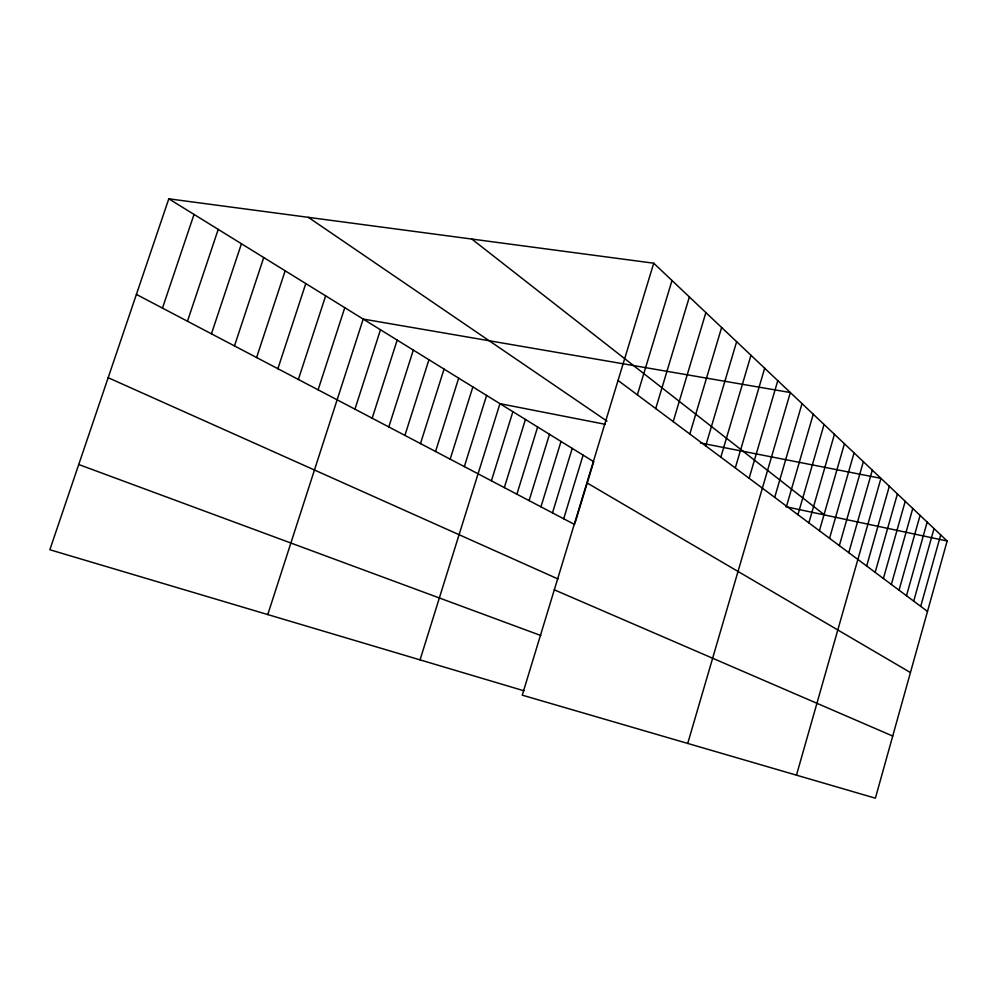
<?xml version="1.0" encoding="UTF-8"?>
<svg xmlns="http://www.w3.org/2000/svg" width="997" height="997" viewBox="0 0 997 997"><rect width="100%" height="100%" fill="white"/><g stroke="black" fill="none" stroke-linecap="round" stroke-linejoin="round"><path stroke-width="1.5" d="M920.717 606.363L940.694 534.903M653.733 263.208L947.15 541.01L875.378 798.186L522.254 695.158L653.733 263.208L168.805 198.814L49.85 549.746L523.986 690.796M899.032 590.174L920.081 515.387M906.485 595.745L927.16 522.092M913.713 601.129L934.027 528.597M875.167 572.365L897.4 493.914M883.392 578.497L905.214 501.304M891.343 584.441L912.766 508.458M848.771 552.662L872.313 470.16M796.466 775.168L880.962 478.348L700.368 442.955M866.667 566.022L889.324 486.262M829.554 538.318L854.068 452.887M839.337 545.621L863.352 461.686M808.866 522.877L834.439 434.293M819.409 530.74L844.434 443.765M786.546 506.214L813.253 414.241M797.924 514.714L824.058 424.473M687.718 743.438L790.347 392.544L363.207 319.077L267.769 614.576M774.706 497.378L802.024 403.611M749.121 478.286L777.785 380.655M720.831 457.162L750.978 355.268M735.288 467.954L764.674 368.242M705.689 445.858L736.633 341.697M673.199 421.606L705.888 312.584M689.824 434.031L721.629 327.49M655.727 408.571L689.363 296.944M637.37 394.874L672.003 280.506M563.691 518.764L583.108 455.118M575.045 523.039L593.713 461.686L168.805 198.814M540.947 506.825L561.012 441.459M552.475 512.882L572.216 448.388M516.895 494.2L537.645 426.99M529.095 500.606L549.497 434.331M491.396 480.816L512.894 411.674M504.332 487.608L525.444 419.45M420.049 659.877L499.946 403.673L605.353 424.336M450.17 459.168L472.865 386.923M464.34 466.608L486.611 395.423M435.564 451.491L458.682 378.15M404.907 435.402L428.934 359.743M420.485 443.578L444.051 369.089M388.805 426.953L413.319 350.084M354.944 409.169L380.48 329.77M372.168 418.217L397.18 340.089M318.105 389.827L344.775 307.674M298.377 379.471L325.645 295.835M277.889 368.716L305.792 283.559M256.603 357.537L285.167 270.798M234.469 345.922L263.731 257.538M211.439 333.833L241.436 243.742M187.461 321.233L218.218 229.385M162.461 308.123L194.029 214.417M785.698 506.688L947.15 541.01M78.738 464.515L540.81 635.513M554.32 589.825L892.726 736.048M108.162 377.713L558.021 578.97M136.402 294.427L574.596 524.497M586.884 482.835L910.448 672.551M308.36 217.346L606.961 421.108M618.053 380.443L927.497 611.423M471.805 239.056L824.507 514.938"/></g></svg>
